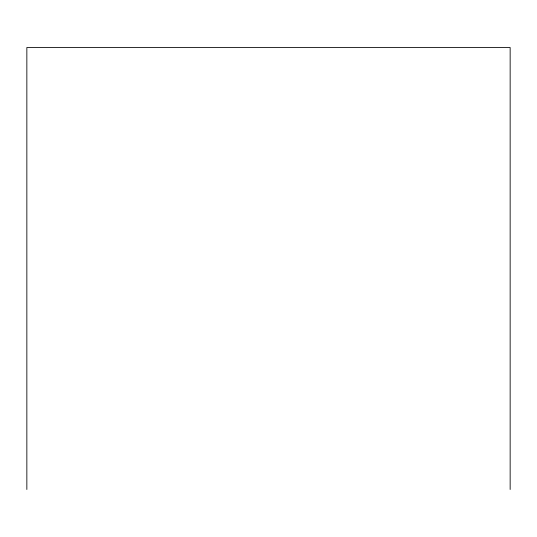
<?xml version="1.0" encoding="UTF-8"?>
<svg xmlns="http://www.w3.org/2000/svg" width="537" height="537" viewBox="0 0 537 537"><rect width="100%" height="100%" fill="white"/><g stroke="black" fill="none" stroke-linecap="round" stroke-linejoin="round"><path stroke-width="0.81" d="M510.15 489.489L510.15 47.511L26.85 47.511L26.85 489.489"/></g></svg>
